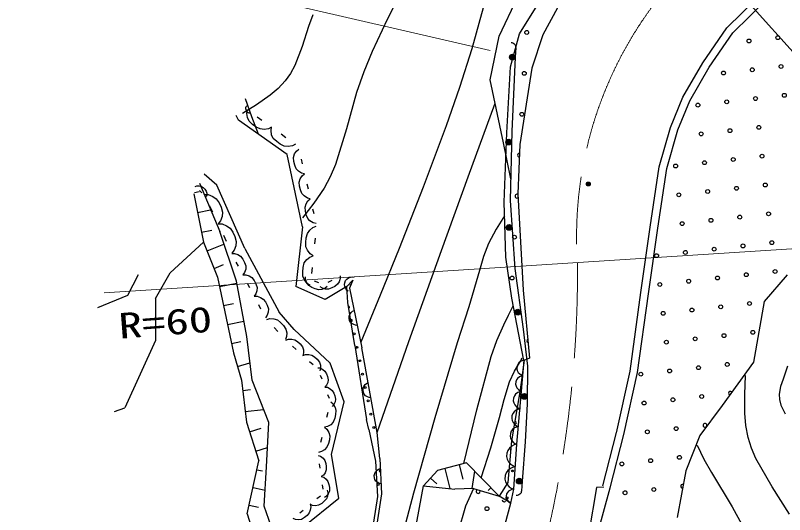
# Model space of a CAD drawing. Units: millimetres, scale not verified. Extents: x 40000 to 680000, y 20000 to 380000.
# Drawn here: x 139701 to 179500, y 278447 to 304269 of the extents above; entities that cross this region are included whole.
import ezdxf
from ezdxf.enums import TextEntityAlignment as Align

# ---------------------------------------------------------------- set-up
doc = ezdxf.new("R2010")
doc.units = ezdxf.units.MM
doc.header["$LTSCALE"] = 1000
doc.linetypes.add('CHAIN', pattern=[18.5, 12, -1.5, 3.5, -1.5])
for name, color, linetype, lineweight in [('M-BGD', 7, 'Continuous', 25), ('M-BGD-HTXT', 7, 'Continuous', 13), ('M-BMK', 2, 'CHAIN', 13)]:
    doc.layers.add(name, color=color, linetype=linetype, lineweight=lineweight)
doc.styles.add('ＭＳ ゴシック', font='')
doc.styles.get('ＭＳ ゴシック').set_extended_font_data('MS Gothic')

# ---------------------------------------------------------------- blocks, each defined once
blk = doc.blocks.new('BUHIN26')
at = {"color": 7, "linetype": 'Continuous', "lineweight": 25}
for radius in [100, 87.5, 75, 62.5, 50, 37.5, 25, 12.5]:
    blk.add_circle((0, 0), radius, dxfattribs=at)
blk = doc.blocks.new('BUHIN122')
at = {"color": 7, "linetype": 'Continuous', "lineweight": 25}
blk.add_lwpolyline([(400, -15), (374, 78), (329, 158), (254, 249), (167, 301), (74, 334), (-50, 339), (-145, 312), (-235, 267), (-316, 182), (-365, 106), (-400, 15)], dxfattribs=at)
blk = doc.blocks.new('BUHIN123')
at = {"color": 7, "linetype": 'Continuous', "lineweight": 25}
blk.add_lwpolyline([(459, -22), (429, 85), (378, 177), (294, 282), (196, 342), (89, 382), (-53, 389), (-162, 359), (-266, 309), (-360, 212), (-417, 126), (-459, 22)], dxfattribs=at)
blk = doc.blocks.new('BUHIN124')
at = {"color": 7, "linetype": 'Continuous', "lineweight": 25}
blk.add_lwpolyline([(584, -18), (544, 118), (477, 234), (367, 366), (241, 439), (105, 487), (-75, 493), (-214, 453), (-344, 387), (-462, 262), (-533, 151), (-584, 18)], dxfattribs=at)
blk = doc.blocks.new('BUHIN167')
at = {"color": 7, "linetype": 'Continuous', "lineweight": 25}
blk.add_line((-149, -77), (149, 77), dxfattribs=at)
blk.add_lwpolyline([(743, 386), (748, 186), (663, -52), (546, -235), (347, -386), (124, -502), (-130, -586), (-360, -578), (-578, -503), (-743, -386)], dxfattribs=at)
blk = doc.blocks.new('BUHIN168')
at = {"color": 7, "linetype": 'Continuous', "lineweight": 25}
blk.add_line((-108, -63), (108, 63), dxfattribs=at)
blk.add_lwpolyline([(542, 314), (552, 165), (498, -15), (417, -156), (273, -276), (110, -370), (-76, -442), (-249, -445), (-414, -396), (-542, -314)], dxfattribs=at)
blk = doc.blocks.new('BUHIN170')
at = {"color": 7, "linetype": 'Continuous', "lineweight": 25}
blk.add_line((-76, -91), (76, 91), dxfattribs=at)
blk.add_lwpolyline([(379, 455), (437, 326), (447, 148), (421, -4), (332, -157), (218, -293), (76, -418), (-77, -476), (-240, -486), (-379, -455)], dxfattribs=at)
blk = doc.blocks.new('BUHIN171')
at = {"color": 7, "linetype": 'Continuous', "lineweight": 25}
blk.add_line((-98, -42), (98, 42), dxfattribs=at)
blk.add_lwpolyline([(492, 209), (485, 81), (420, -65), (336, -176), (202, -263), (54, -325), (-111, -367), (-257, -350), (-393, -292), (-492, -209)], dxfattribs=at)
blk = doc.blocks.new('BUHIN172')
at = {"color": 7, "linetype": 'Continuous', "lineweight": 25}
blk.add_line((-132, 27), (132, -27), dxfattribs=at)
blk.add_lwpolyline([(658, -133), (560, -260), (388, -366), (223, -422), (22, -415), (-175, -375), (-376, -301), (-516, -180), (-614, -23), (-658, 133)], dxfattribs=at)
blk = doc.blocks.new('BUHIN173')
at = {"color": 7, "linetype": 'Continuous', "lineweight": 25}
blk.add_line((-108, -20), (108, 20), dxfattribs=at)
blk.add_lwpolyline([(540, 102), (505, -25), (407, -158), (299, -251), (145, -308), (-17, -339), (-192, -344), (-336, -296), (-459, -207), (-540, -102)], dxfattribs=at)
blk = doc.blocks.new('BUHIN174')
at = {"color": 7, "linetype": 'Continuous', "lineweight": 25}
blk.add_line((-77, 85), (77, -85), dxfattribs=at)
blk.add_lwpolyline([(385, -427), (253, -465), (81, -450), (-62, -404), (-197, -297), (-312, -169), (-412, -15), (-447, 139), (-435, 298), (-385, 427)], dxfattribs=at)
blk = doc.blocks.new('BUHIN186')
at = {"color": 7, "linetype": 'Continuous', "lineweight": 25}
blk.add_line((153, -9), (-153, 9), dxfattribs=at)
blk.add_lwpolyline([(-765, 46), (-675, 206), (-497, 353), (-319, 442), (-91, 466), (139, 453), (378, 400), (555, 285), (691, 123), (765, -46)], dxfattribs=at)
blk = doc.blocks.new('BUHIN187')
at = {"color": 7, "linetype": 'Continuous', "lineweight": 25}
blk.add_line((127, 35), (-127, -35), dxfattribs=at)
blk.add_lwpolyline([(-636, -175), (-607, -20), (-503, 149), (-383, 271), (-204, 354), (-13, 407), (196, 430), (372, 387), (528, 293), (636, 175)], dxfattribs=at)
blk = doc.blocks.new('BUHIN188')
at = {"color": 7, "linetype": 'Continuous', "lineweight": 25}
blk.add_line((84, 128), (-84, -128), dxfattribs=at)
blk.add_lwpolyline([(-419, -640), (-512, -483), (-551, -256), (-540, -58), (-449, 152), (-323, 344), (-159, 525), (27, 622), (235, 660), (419, 640)], dxfattribs=at)

msp = doc.modelspace()

# ---------------------------------------------------------------- linework, layer by layer
at = {"layer": 'M-BGD'}
for p, q in [((164734, 303189), (165899, 305669)), ((176509, 303626), (178325, 305414)), ((165783, 303315), (166962, 305213)), ((176817, 303368), (178578, 305102)), ((167752, 304658), (166987, 303271)), ((165310, 301608), (165783, 303315)), ((166987, 303271), (166414, 301547)), ((175263, 301811), (176509, 303626)), ((175602, 301597), (176817, 303368)), ((164262, 300942), (164734, 303189)), ((165574, 302357), (165563, 302107)), ((174229, 300036), (175263, 301811)), ((165127, 298187), (165310, 301608)), ((166414, 301547), (165800, 297599)), ((174588, 299858), (175602, 301597)), ((164957, 297671), (164262, 300942)), ((173590, 298478), (174229, 300036)), ((173968, 298347), (174588, 299858)), ((151749, 299439), (151783, 299362)), ((151249, 298842), (151120, 299098)), ((153756, 297070), (151249, 298842)), ((164992, 294610), (165127, 298187)), ((173012, 296438), (173590, 298478)), ((173404, 296354), (173968, 298347)), ((165341, 295812), (164957, 297671)), ((165800, 297599), (165705, 295035)), ((154563, 293332), (153756, 297070)), ((172545, 293321), (173012, 296438)), ((172940, 293261), (173404, 296354)), ((150123, 295479), (149475, 296049)), ((149231, 295596), (150271, 293083)), ((151572, 292213), (150123, 295479)), ((148931, 295040), (149436, 292547)), ((148969, 295110), (149205, 295158)), ((149348, 295096), (149235, 295204)), ((165705, 295035), (165975, 290059)), ((165084, 291758), (164992, 294610)), ((149126, 294078), (149802, 294215)), ((154563, 293332), (154206, 290238)), ((172056, 289927), (172545, 293321)), ((149333, 293057), (149858, 293164)), ((151138, 290528), (150271, 293083)), ((172451, 289869), (172940, 293261)), ((147717, 290957), (149436, 292547)), ((149436, 292547), (150163, 290727)), ((149618, 292092), (150490, 292440)), ((151572, 292213), (153357, 288921)), ((165382, 289651), (165084, 291758)), ((149981, 291182), (150475, 291379)), ((146952, 289628), (147717, 290957)), ((146058, 290844), (145496, 289782)), ((150163, 290727), (150983, 286814)), ((155159, 290545), (155386, 290448)), ((155884, 290462), (156090, 290576)), ((156851, 290242), (157158, 290570)), ((157158, 290570), (156988, 290164)), ((179625, 290844), (178441, 289466)), ((150266, 290238), (151157, 290425)), ((151668, 287654), (151138, 290528)), ((155725, 289572), (154206, 290238)), ((156851, 290242), (155725, 289572)), ((156894, 289416), (156851, 290242)), ((156988, 290164), (157633, 287076)), ((145496, 289782), (143946, 289138)), ((165975, 290059), (166307, 286543)), ((171502, 285870), (172056, 289927)), ((171896, 285799), (172451, 289869)), ((146952, 289628), (146952, 287456)), ((150470, 289260), (150991, 289369)), ((157257, 287202), (156894, 289416)), ((166005, 286418), (165382, 289651)), ((178441, 289466), (177883, 286336)), ((154118, 288025), (153357, 288921)), ((150675, 288281), (151520, 288458)), ((153284, 287915), (153091, 288124)), ((155988, 286285), (154118, 288025)), ((146952, 287456), (145362, 283973)), ((150880, 287303), (151366, 287405)), ((151949, 285398), (151668, 287654)), ((157257, 287202), (157866, 283370)), ((158422, 282691), (157633, 287076)), ((150983, 286814), (151404, 285408)), ((151193, 286111), (151836, 286304)), ((156720, 284278), (155988, 286285)), ((166018, 286429), (165810, 284904)), ((165894, 284831), (166018, 286429)), ((166307, 286543), (166005, 286418)), ((177883, 286336), (176276, 284091)), ((170795, 282680), (171502, 285870)), ((171185, 282593), (171896, 285799)), ((151404, 285408), (151660, 283237)), ((152818, 283203), (151949, 285398)), ((151468, 284865), (151865, 284912)), ((165810, 284904), (165372, 282270)), ((165650, 282088), (165894, 284831)), ((156049, 281559), (156720, 284278)), ((144829, 283778), (145362, 283973)), ((151596, 283780), (152545, 283892)), ((176276, 284091), (175108, 282541)), ((157993, 282845), (157866, 283370)), ((151660, 283237), (152300, 281223)), ((152701, 280925), (152818, 283203)), ((151820, 282733), (152414, 282922)), ((157993, 282845), (158335, 281218)), ((158561, 281345), (158422, 282691)), ((170087, 279927), (170798, 282693)), ((170474, 279827), (171185, 282593)), ((165372, 282270), (165182, 280107)), ((175108, 282541), (174396, 280718)), ((152140, 281726), (152752, 281921)), ((165483, 279758), (165650, 282088)), ((156430, 279301), (156049, 281559)), ((151701, 278487), (152300, 281223)), ((158335, 281218), (158438, 279388)), ((158561, 281345), (158646, 279517)), ((163039, 281122), (161539, 280737)), ((162664, 281026), (162855, 280280)), ((163039, 281122), (164729, 279408)), ((152200, 280767), (152490, 280703)), ((152566, 278890), (152701, 280925)), ((161539, 280737), (160819, 279936)), ((161914, 280834), (162180, 279797)), ((163462, 280693), (163316, 279792)), ((174396, 280718), (173934, 278303)), ((161179, 280337), (161508, 280041)), ((152001, 279855), (152621, 279719)), ((160281, 277055), (160819, 279936)), ((160819, 279936), (162446, 279770)), ((163396, 279794), (162446, 279770)), ((163396, 279794), (162996, 278882)), ((163396, 279794), (164729, 279408)), ((164307, 279836), (164163, 279694)), ((165182, 280107), (164729, 279408)), ((165922, 280170), (165904, 279921)), ((169765, 279855), (169357, 277453)), ((170139, 279874), (169765, 279855)), ((169790, 277349), (170474, 279827)), ((158646, 279517), (158189, 276524)), ((165334, 279033), (164729, 279408)), ((165334, 279033), (165483, 279758)), ((154561, 277781), (156430, 279301)), ((158438, 279388), (158031, 276820)), ((164750, 276841), (165334, 279033)), ((151801, 278943), (152287, 278837)), ((153820, 275414), (152566, 278890)), ((162996, 278882), (161882, 275149)), ((151701, 278487), (152695, 275279))]:
    msp.add_line(p, q, dxfattribs=at)
for points in [[(159773, 305691), (158942, 304060), (158162, 302396), (157735, 301351), (157358, 300272), (156839, 298395), (156266, 296551), (155996, 295925), (155673, 295326), (155148, 294553), (154564, 293800)], [(163900, 304654), (163322, 302547), (162685, 300547), (161987, 298556), (160799, 295381), (159553, 292219), (158567, 289792), (157572, 287368)], [(155087, 304300), (154861, 303690), (154538, 302668), (154164, 301680), (153939, 301261), (153664, 300879), (153299, 300492), (152876, 300134), (152182, 299650), (151445, 299197)], [(165347, 302868), (165393, 302861), (165444, 302843), (165493, 302813), (165524, 302783), (165554, 302742), (165575, 302695), (165584, 302650), (165586, 302606), (165574, 302357)], [(165563, 302107), (165387, 298269), (165300, 294686), (165536, 291181), (165969, 288042), (166205, 286121), (166183, 284179), (166073, 282217), (165922, 280170)], [(152274, 298117), (151942, 299028), (151606, 299947)], [(158422, 282690), (160059, 287400), (161741, 292101), (163130, 295910), (164521, 299721)], [(151851, 299208), (151800, 299210), (151742, 299235), (151698, 299267), (151663, 299320), (151637, 299378), (151620, 299443), (151626, 299501), (151648, 299554), (151680, 299594)], [(149009, 295421), (149097, 295453), (149215, 295451), (149313, 295427), (149410, 295361), (149495, 295280), (149570, 295181), (149602, 295077), (149601, 294969), (149574, 294879)], [(165015, 293901), (164575, 293205), (164186, 292477), (163923, 291790), (163713, 291069), (163166, 289193), (162562, 287331), (161400, 283459), (160292, 279561), (159486, 276480), (158735, 273372), (158712, 273275), (158686, 273168)], [(155840, 290253), (155728, 290157), (155553, 290094), (155394, 290075), (155214, 290118), (155044, 290191), (154878, 290296), (154774, 290431), (154715, 290591), (154705, 290740)], [(156502, 290803), (156508, 290662), (156453, 290494), (156374, 290363), (156237, 290254), (156082, 290169), (155906, 290105), (155744, 290107), (155589, 290156), (155472, 290235)], [(156918, 289998), (156846, 290063), (156792, 290138), (156741, 290242), (156730, 290342), (156741, 290439), (156789, 290554), (156851, 290629), (156929, 290692), (157041, 290730), (157131, 290744), (157228, 290736)], [(157392, 288229), (157295, 288241), (157209, 288272), (157108, 288328), (157043, 288405), (156996, 288491), (156971, 288612), (156979, 288710), (157008, 288806), (157078, 288901), (157144, 288963), (157228, 289012)], [(162905, 281087), (163582, 283859), (164320, 286630), (164616, 287455), (164972, 288267), (165212, 288761), (165459, 289253)], [(152705, 288542), (152868, 288591), (153081, 288575), (153258, 288520), (153426, 288390), (153571, 288233), (153696, 288044), (153742, 287854), (153729, 287658), (153670, 287497)], [(163799, 280351), (164302, 281895), (164752, 283473), (164984, 284408), (165270, 285319), (165525, 285866), (165835, 286388), (165877, 286456), (165925, 286532)], [(179656, 286127), (179432, 285460), (179292, 285066), (179216, 284673), (179232, 284393), (179312, 284106), (179530, 283654)], [(179759, 278467), (178861, 279882), (178005, 281346), (177780, 281879), (177613, 282428), (177498, 283049), (177442, 283694), (177437, 284663), (177481, 285644)], [(158098, 284490), (158002, 284505), (157917, 284539), (157817, 284598), (157754, 284676), (157710, 284764), (157688, 284886), (157698, 284983), (157730, 285078), (157803, 285171), (157871, 285232), (157956, 285277)], [(174977, 282042), (175322, 281322), (175724, 280624), (176779, 278845), (177791, 277019)], [(158622, 280032), (158529, 280059), (158449, 280104), (158357, 280175), (158305, 280261), (158273, 280354), (158267, 280477), (158291, 280573), (158335, 280663), (158419, 280745), (158495, 280796), (158585, 280831)], [(165904, 279921), (165885, 279671), (165877, 279622), (165861, 279578), (165833, 279535), (165800, 279500), (165756, 279470), (165712, 279450), (165660, 279441), (165618, 279440)], [(165483, 279758), (165394, 279748), (165314, 279719), (165220, 279665), (165160, 279594), (165115, 279514), (165092, 279402), (165102, 279311), (165129, 279223), (165194, 279135), (165257, 279079), (165334, 279033)]]:
    msp.add_lwpolyline(points, dxfattribs=at)
for centre, radius in [((166158, 303388), 99.5), ((177658, 302947), 99.5), ((179148, 303116), 99.5), ((165414, 302114), 149), ((165414, 302114), 132), ((165414, 302114), 115), ((165414, 302114), 96.8), ((165414, 302114), 79.5), ((165414, 302114), 58.5), ((165414, 302114), 40.5), ((165414, 302114), 23.2), ((165414, 302114), 4.5), ((179317, 301626), 99.5), ((166031, 301270), 99.5), ((176336, 301288), 99.5), ((177827, 301457), 99.5), ((179486, 300135), 99.5), ((175014, 299629), 99.5), ((176505, 299798), 99.5), ((177995, 299966), 99.5), ((165905, 299153), 99.5), ((178164, 298476), 99.5), ((175183, 298139), 99.5), ((176673, 298307), 99.5), ((165224, 297714), 149), ((165224, 297714), 132), ((165224, 297714), 115), ((165224, 297714), 96.8), ((165224, 297714), 79.5), ((165224, 297714), 58.5), ((165224, 297714), 40.5), ((165224, 297714), 23.2), ((165224, 297714), 4.5), ((176842, 296817), 99.5), ((178333, 296985), 99.5), ((173861, 296479), 99.5), ((175352, 296648), 99.5), ((177011, 295326), 99.5), ((178501, 295495), 99.5), ((174030, 294989), 99.5), ((175520, 295158), 99.5), ((175689, 293667), 99.5), ((177179, 293836), 99.5), ((178670, 294004), 99.5), ((165243, 293304), 149), ((165243, 293304), 132), ((165243, 293304), 115), ((165243, 293304), 96.8), ((165243, 293304), 79.5), ((165243, 293304), 58.5), ((165243, 293304), 40.5), ((165243, 293304), 23.2), ((174198, 293498), 99.5), ((165243, 293304), 4.5), ((165525, 292800), 99.5), ((178839, 292514), 99.5), ((175858, 292177), 99.5), ((177348, 292345), 99.5), ((172877, 291839), 99.5), ((174367, 292008), 99.5), ((177517, 290855), 99.5), ((179007, 291023), 99.5), ((165399, 290683), 99.5), ((174536, 290518), 99.5), ((176026, 290686), 99.5), ((173045, 290349), 99.5), ((177685, 289364), 99.5), ((165698, 288919), 149), ((165698, 288919), 132), ((165698, 288919), 115), ((165698, 288919), 96.8), ((165698, 288919), 79.5), ((165698, 288919), 58.5), ((165698, 288919), 40.5), ((165698, 288919), 23.2), ((173214, 288858), 99.5), ((174704, 289027), 99.5), ((176195, 289196), 99.5), ((165698, 288919), 4.5), ((157228, 287792), 49.8), ((176364, 287705), 99.5), ((177854, 287874), 99.5), ((173383, 287368), 99.5), ((174873, 287537), 99.5), ((157372, 287100), 49.8), ((157517, 286408), 49.8), ((176532, 286215), 99.5), ((157662, 285715), 49.8), ((172061, 285709), 99.5), ((173551, 285877), 99.5), ((175042, 286046), 99.5), ((157806, 285023), 49.8), ((166038, 284564), 149), ((166038, 284564), 132), ((166038, 284564), 115), ((166038, 284564), 96.8), ((166038, 284564), 79.5), ((166038, 284564), 58.5), ((166038, 284564), 40.5), ((166038, 284564), 23.2), ((166038, 284564), 4.5), ((175210, 284556), 99.5), ((157951, 284331), 49.8), ((172229, 284218), 99.5), ((173720, 284387), 99.5), ((158096, 283639), 49.8), ((158240, 282947), 49.8), ((173889, 282896), 99.5), ((172398, 282728), 99.5), ((174057, 281406), 99.5), ((171076, 281069), 99.5), ((172567, 281237), 99.5), ((165421, 280704), 49.8), ((165773, 280181), 149), ((165773, 280181), 132), ((165773, 280181), 115), ((165773, 280181), 96.8), ((165773, 280181), 79.5), ((165773, 280181), 58.5), ((165773, 280181), 40.5), ((165773, 280181), 23.2), ((158468, 280007), 49.8), ((165773, 280181), 4.5), ((172735, 279747), 99.5), ((171245, 279578), 99.5), ((165137, 279319), 49.8), ((164099, 278755), 99.5)]:
    msp.add_circle(centre, radius, dxfattribs=at)
for centre, radius, start, end in [((165778, 297035), 99.5, 87.1838, 268.5775), ((165652, 294918), 99.5, 56.001, 310.2067), ((157068, 290287), 49.8, 99.3878, 215.0584), ((156938, 289176), 49.8, 273.3308, 105.2681), ((157083, 288484), 49.8, 232.8253, 145.7736), ((166267, 287443), 99.5, 122.1816, 248.6091), ((165855, 284585), 49.8, 65.2766, 284.5587), ((176701, 284724), 99.5, 41.1499, 247.6662), ((165571, 283200), 49.8, 197.9749, 143.1245), ((175379, 283065), 99.5, 330.7796, 315.209), ((165287, 281814), 49.8, 327.0353, 22.9136), ((158575, 280706), 49.8, 73.8744, 291.4504), ((174226, 279915), 99.5, 70.0982, 268.2497), ((163644, 279645), 99.5, 129.798, 7.3413), ((164989, 279211), 99.5, 181.7745, 315.3648)]:
    msp.add_arc(centre, radius, start, end, dxfattribs=at)
at = {"layer": 'M-BGD-HTXT'}
for p, q in [((164258, 302457), (136717, 308808)), ((188560, 292753), (175239, 307596)), ((194504, 293134), (144299, 289916))]:
    msp.add_line(p, q, dxfattribs=at)
at = {"layer": 'M-BMK'}
for centre, radius, start, end in [((188737, 292838), 20000, 132.4463, 183.8787), ((108785, 291019), 60000, 338.0564, 0.44558)]:
    msp.add_arc(centre, radius, start, end, dxfattribs=at)

# ---------------------------------------------------------------- block references
at = {"layer": 'M-BGD', "rotation": 87.6457}
for name, p in [('BUHIN188', (152333, 298935)), ('BUHIN188', (153577, 298046)), ('BUHIN187', (154514, 296712)), ('BUHIN187', (154812, 295427)), ('BUHIN26', (169344, 295548)), ('BUHIN167', (149839, 294246)), ('BUHIN187', (155110, 294142)), ('BUHIN167', (150549, 292730)), ('BUHIN186', (155191, 292599)), ('BUHIN168', (151183, 291401)), ('BUHIN186', (155035, 291074)), ('BUHIN168', (151767, 290293)), ('BUHIN168', (152350, 289185)), ('BUHIN170', (154135, 287073)), ('BUHIN170', (155013, 286278)), ('BUHIN122', (165987, 286029)), ('BUHIN171', (155530, 285544)), ('BUHIN122', (165925, 285231)), ('BUHIN171', (155907, 284544)), ('BUHIN123', (165853, 284374)), ('BUHIN172', (155856, 283622)), ('BUHIN123', (165772, 283459)), ('BUHIN172', (155536, 282318)), ('BUHIN123', (165690, 282545)), ('BUHIN124', (165608, 281505)), ('BUHIN173', (155449, 280961)), ('BUHIN124', (165524, 280341)), ('BUHIN173', (155609, 279874)), ('BUHIN174', (155393, 279347)), ('BUHIN174', (154507, 278612))]:
    msp.add_blockref(name, p, dxfattribs=at)

# ---------------------------------------------------------------- texts
at = {"layer": 'M-BGD-HTXT', "style": 'ＭＳ ゴシック', "width": 1.35}
msp.add_text('R=60', height=1320, rotation=4.4, dxfattribs=at).set_placement((145121, 287149), align=Align.BOTTOM_LEFT)

doc.saveas('drawing.dxf')
